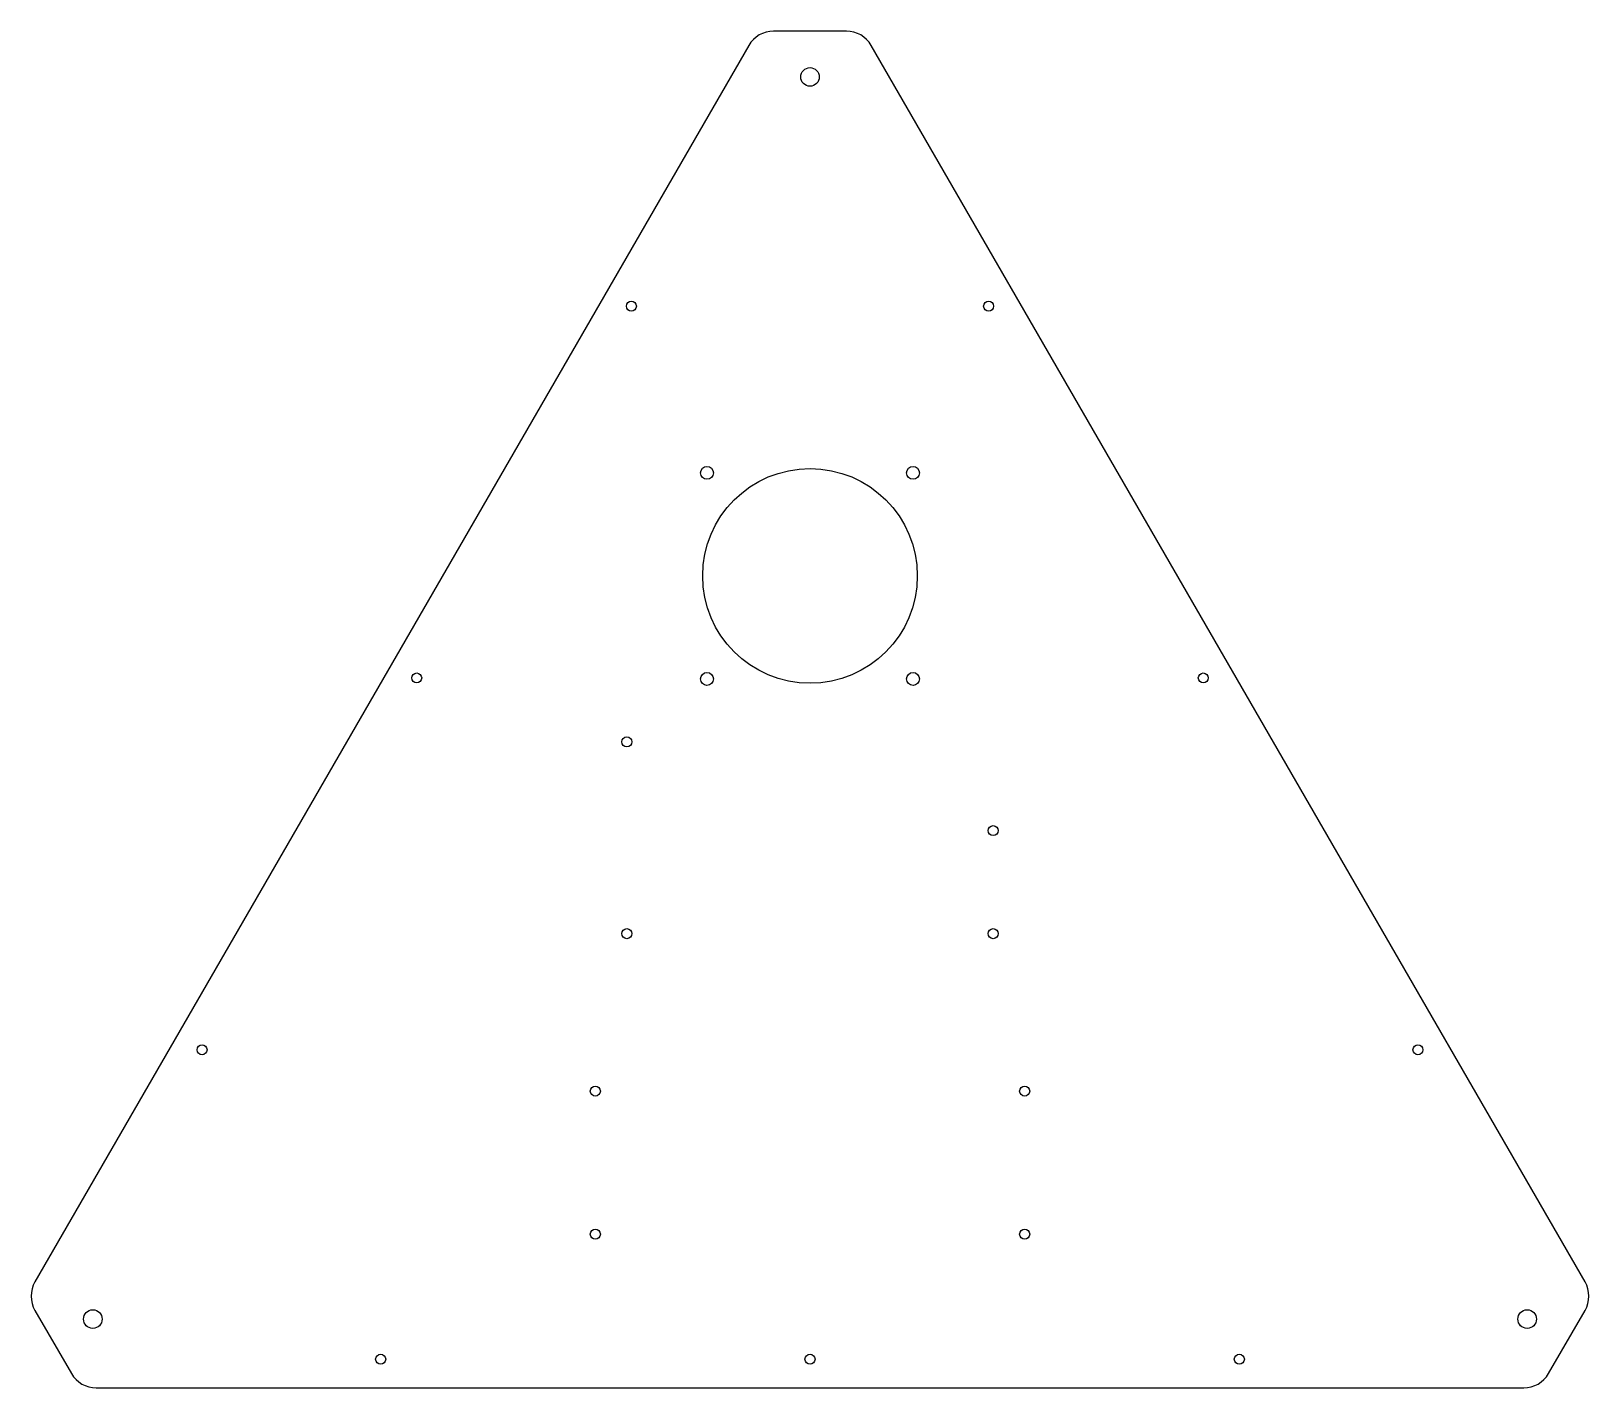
# Model space of a CAD drawing. Header units: millimetres. Extents: x -272 to 272, y -169 to 305.
import ezdxf

# ---------------------------------------------------------------- set-up
doc = ezdxf.new("R2010")
doc.units = ezdxf.units.MM

msp = doc.modelspace()

# ---------------------------------------------------------------- linework, layer by layer
at = {"color": 7, "linetype": 'Continuous', "lineweight": 25}
for p, q in [((12.73, 305.32), (-12.73, 305.32)), ((-21.39, 300.32), (-270.78, -131.64)), ((270.78, -131.64), (21.39, 300.32)), ((-270.78, -141.64), (-258.05, -163.68)), ((258.05, -163.68), (270.78, -141.64)), ((-249.39, -168.68), (249.39, -168.68))]:
    msp.add_line(p, q, dxfattribs=at)
for centre, radius in [((0, 289.32), 3.25), ((-62.42, 209.24), 1.75), ((62.42, 209.24), 1.75), ((-36, 151), 2.25), ((0, 115), 37.5), ((36, 151), 2.25), ((-137.42, 79.34), 1.75), ((-36, 79), 2.25), ((36, 79), 2.25), ((137.42, 79.34), 1.75), ((-64, 57), 1.75), ((64, 26), 1.75), ((-64, -10), 1.75), ((64, -10), 1.75), ((-212.42, -50.56), 1.75), ((212.42, -50.56), 1.75), ((-75, -65), 1.75), ((75, -65), 1.75), ((-75, -115), 1.75), ((75, -115), 1.75), ((-250.56, -144.66), 3.25), ((250.56, -144.66), 3.25), ((-150, -158.68), 1.75), ((0, -158.68), 1.75), ((150, -158.68), 1.75)]:
    msp.add_circle(centre, radius, dxfattribs=at)
for centre, start, end in [((-12.73, 295.32), 90, 150), ((12.73, 295.32), 30, 90), ((-262.12, -136.64), 150, 210), ((262.12, -136.64), 330, 30), ((-249.39, -158.68), 210, 270), ((249.39, -158.68), 270, 330)]:
    msp.add_arc(centre, 10, start, end, dxfattribs=at)

doc.saveas('drawing.dxf')
